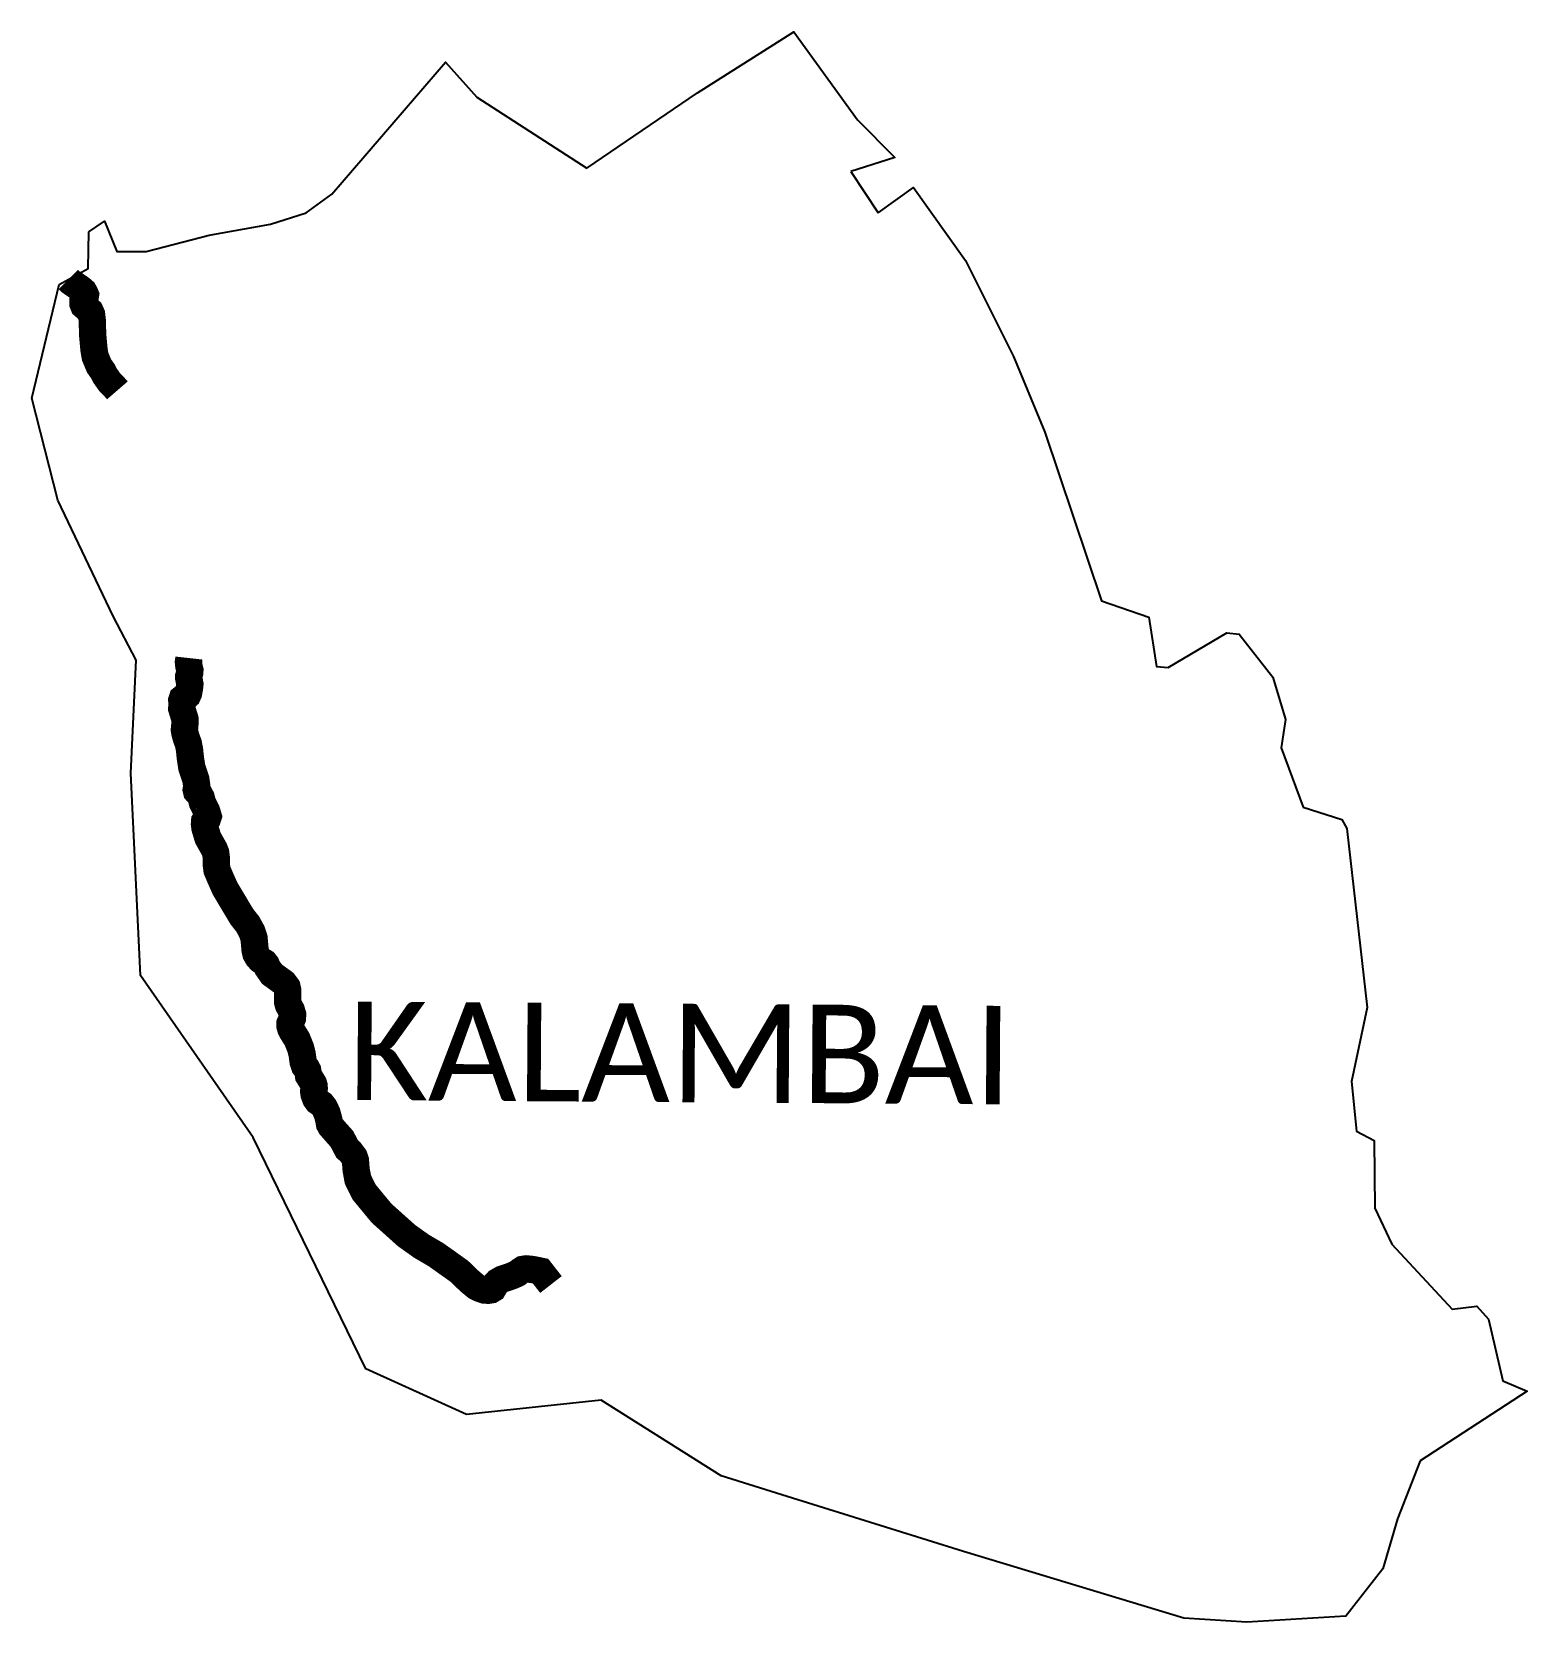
# Model space of a CAD drawing. Header units: metres. Extents: x 323313 to 326052, y 1818263 to 1821175.
import ezdxf

# ---------------------------------------------------------------- set-up
doc = ezdxf.new("R2010")
doc.units = ezdxf.units.M
for name, color, linetype in [('NATURALLY PROTECTED', 3, 'Continuous'), ('village', 4, 'Continuous'), ('VILLAGE NAME', 250, 'Continuous')]:
    doc.layers.add(name, color=color, linetype=linetype)

msp = doc.modelspace()

# ---------------------------------------------------------------- linework, layer by layer
at = {"layer": 'NATURALLY PROTECTED', "flags": 128}
msp.add_lwpolyline([(323379.7, 1820721.9, 50, 50, 0), (323384.4, 1820717.2, 50, 50, 0), (323396.5, 1820709, 50, 50, 0), (323402.4, 1820704.9, 50, 50, 0), (323407.8, 1820700.2, 50, 50, 0), (323409.8, 1820696.7, 50, 50, 0), (323411.2, 1820693.3, 50, 50, 0), (323410.5, 1820688.9, 50, 50, 0), (323408, 1820685.7, 50, 50, 0), (323406.7, 1820682.5, 50, 50, 0), (323406.7, 1820677.3, 50, 50, 0), (323408.1, 1820673.8, 50, 50, 0), (323413.6, 1820669, 50, 50, 0), (323419.6, 1820663.8, 50, 50, 0), (323422.3, 1820657.8, 50, 50, 0), (323423.5, 1820647.7, 50, 50, 0), (323424.1, 1820629.5, 50, 50, 0), (323424.4, 1820619.3, 50, 50, 0), (323425.6, 1820606.4, 50, 50, 0), (323426.8, 1820593, 50, 50, 0), (323429, 1820580.4, 50, 50, 0), (323436.1, 1820563.4, 50, 50, 0), (323443.3, 1820553.3, 50, 50, 0), (323447.3, 1820545.4, 50, 50, 0), (323455.4, 1820533.9, 50, 50, 0), (323464.5, 1820524.6, 50, 50, 0), (323469.6, 1820518.7, 0, 0, 0)], format="xyseb", dxfattribs=at)
at = {"layer": 'NATURALLY PROTECTED', "const_width": 50, "flags": 128}
msp.add_lwpolyline([(323600.7, 1820028.5), (323600.5, 1820026.7), (323599.7, 1820021.3), (323600.4, 1820014.1), (323602.4, 1820006.2), (323602, 1820001.4), (323600.2, 1819994.9), (323600.1, 1819992.7), (323600.7, 1819989.5), (323601.6, 1819985), (323602.4, 1819980.7), (323601.8, 1819974.2), (323600, 1819964.5), (323598, 1819960), (323595.6, 1819957.8), (323590.9, 1819956.3), (323588.6, 1819954.4), (323587.5, 1819951), (323588.1, 1819944.5), (323587.4, 1819936.1), (323589.8, 1819928.2), (323591.6, 1819922.5), (323593.3, 1819917.2), (323593.6, 1819910.8), (323592.8, 1819902.5), (323592.3, 1819896.9), (323593.3, 1819891), (323596, 1819881.3), (323599.5, 1819872.1), (323601.6, 1819861.4), (323603.4, 1819844.6), (323605.8, 1819828.8), (323608.8, 1819819.8), (323613.2, 1819806.4), (323614.8, 1819795.3), (323614.8, 1819791.7), (323614, 1819787.4), (323614.7, 1819784.4), (323619.6, 1819779.4), (323623, 1819772.9), (323625.3, 1819763.7), (323629.6, 1819755), (323633.4, 1819747.2), (323635.1, 1819741.3), (323635.9, 1819738.6), (323635.1, 1819736.2), (323633.5, 1819735), (323631.7, 1819733.5), (323629.5, 1819729.9), (323629.1, 1819724.5), (323630.1, 1819716.8), (323631.7, 1819711.5), (323635.5, 1819699), (323641.7, 1819687.9), (323646.7, 1819679.1), (323649.6, 1819672), (323651, 1819661.2), (323651, 1819648.3), (323652.1, 1819640), (323657.2, 1819628.2), (323662.1, 1819617), (323666.8, 1819606.4), (323675.7, 1819591.5), (323682.5, 1819580.1), (323692.4, 1819563.5), (323697.8, 1819554.6), (323708.5, 1819541), (323716.1, 1819527.1), (323719.9, 1819515.2), (323721.1, 1819502), (323721.8, 1819494), (323723.3, 1819487.1), (323727.2, 1819480.3), (323732.3, 1819475.1), (323739.4, 1819470.7), (323742.2, 1819467.1), (323744.5, 1819461.4), (323752.8, 1819449.5), (323764.5, 1819441), (323774.6, 1819433.7), (323780.2, 1819426.1), (323781.7, 1819419.6), (323781.6, 1819411), (323781.4, 1819398.8), (323782.9, 1819393.1), (323788.2, 1819383.5), (323790.6, 1819375.3), (323790.1, 1819368.7), (323787.6, 1819363.2), (323785.8, 1819359.4), (323785.6, 1819355.3), (323787, 1819350.1), (323790.1, 1819344), (323798.6, 1819330.5), (323805.3, 1819313.7), (323807.9, 1819303.2), (323810, 1819288.3), (323812.3, 1819281.4), (323815.9, 1819277.4), (323818.1, 1819273.3), (323819.7, 1819263.6), (323824, 1819256.7), (323828.7, 1819249), (323830, 1819244.5), (323830.1, 1819240.6), (323829.1, 1819235.2), (323829.9, 1819229.4), (323832.9, 1819221.3), (323836.1, 1819216.8), (323840.4, 1819213.8), (323844, 1819211.4), (323848.3, 1819205.9), (323853.5, 1819195.2), (323856.8, 1819183), (323858.1, 1819175.2), (323860.5, 1819170.8), (323871.7, 1819158), (323880.6, 1819148.1), (323884.9, 1819140), (323887.4, 1819135.3), (323890.6, 1819129.2), (323896, 1819124.6), (323901.5, 1819117.3), (323903.2, 1819115), (323905.6, 1819108), (323906.9, 1819091.1), (323910.1, 1819073.6), (323921.5, 1819050.5), (323937, 1819031.7), (323953.8, 1819011.4), (323974.2, 1818993.2), (323999.4, 1818970.6), (324026.6, 1818951.3), (324053.1, 1818935.8), (324095.7, 1818905.5), (324114.5, 1818887.4), (324126.5, 1818877.4), (324134.5, 1818873.5), (324141.6, 1818871.1), (324148.6, 1818870.6), (324154.2, 1818871.5), (324157.6, 1818873.6), (324160.7, 1818878.9), (324163, 1818882.9), (324166, 1818886.2), (324174.1, 1818890.9), (324193.6, 1818897.5), (324201.9, 1818901.4), (324207.6, 1818905.9), (324212.1, 1818908.8), (324218.5, 1818909.8), (324229.7, 1818908.7), (324244.6, 1818905.6), (324263.7, 1818881.1)], dxfattribs=at)
at = {"layer": 'village'}
for points in [[(323417.3, 1820809), (323445.8, 1820828.7), (323468.9, 1820773.3), (323522.5, 1820773.3), (323637.8, 1820802.8), (323750.1, 1820823.2), (323815.4, 1820843.6), (323862.6, 1820878.1), (324070.5, 1821119.8), (324127.9, 1821055.5), (324329.2, 1820925.4), (324532.1, 1821063.4), (324708.5, 1821175.4), (324825.1, 1821014.3), (324893.5, 1820945), (324812.8, 1820919.8)], [(324812.8, 1820919.8), (324863, 1820843.9)], [(324863, 1820843.9), (324927.8, 1820890.1), (325023.2, 1820756.5), (325111, 1820580.9), (325168.5, 1820441.9), (325272, 1820133.5), (325358.4, 1820103.5), (325372.9, 1820013.3), (325394.3, 1820011.2), (325501.3, 1820074.9), (325523.9, 1820072.2), (325585.9, 1819993.2), (325609.3, 1819915.8), (325600.8, 1819864.3), (325641.4, 1819755.1), (325711.9, 1819732.6), (325721.2, 1819716.2), (325758.3, 1819388.4), (325729.9, 1819253.2), (325739, 1819162.2), (325771.6, 1819144.7), (325772.9, 1819020.9), (325803.7, 1818955), (325914.5, 1818835.8), (325959.6, 1818841.5), (325980.8, 1818817.7), (326007, 1818704.6), (326051.7, 1818686), (325855.6, 1818558.3), (325814, 1818452.3), (325787.5, 1818360.6), (325719.3, 1818273.7), (325538.3, 1818262.7), (325422.9, 1818269.9), (325019.5, 1818391.9), (324686.3, 1818496.2), (324575.6, 1818530.8), (324355.9, 1818669.3), (324109, 1818643), (323924.4, 1818726.9), (323718, 1819150.4), (323511.7, 1819447.2), (323494, 1819817.5), (323503.8, 1820024.9), (323462.1, 1820104.9), (323360.4, 1820317.6), (323312.9, 1820504.7), (323363, 1820712.9), (323416.3, 1820741.7), (323417.3, 1820809)]]:
    msp.add_lwpolyline(points, dxfattribs=at)

# ---------------------------------------------------------------- texts
at = {"layer": 'VILLAGE NAME', "insert": (323893.4, 1819399.5), "char_height": 180.345, "attachment_point": 1, "rotation": 359.6139}
msp.add_mtext_dynamic_manual_height_columns('{\\fCalibri|b0|i0|c0|p34;KALAMBAI}', width=1779.605, gutter_width=901.7, heights=[0], dxfattribs=at)

doc.saveas('drawing.dxf')
